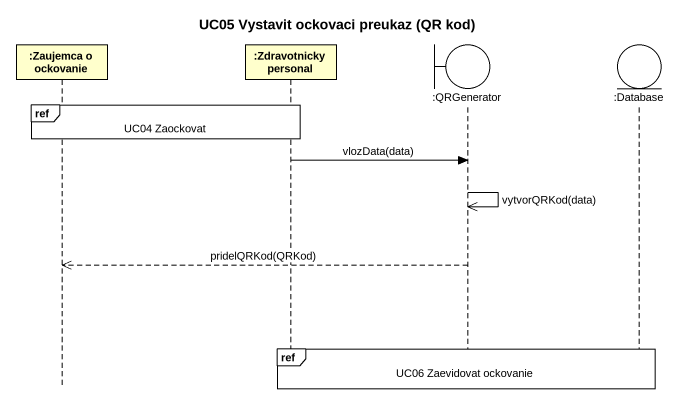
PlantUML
@startuml
title UC05 Vystavit ockovaci preukaz (QR kod)
hide footbox
participant ":Zaujemca o ockovanie" as Zaujemca_o_ockovanie
participant ":Zdravotnicky personal" as Zdravotnicky_personal
boundary ":QRGenerator" as QRGenerator
entity ":Database" as Database_

ref over Zaujemca_o_ockovanie, Zdravotnicky_personal : UC04 Zaockovat
Zdravotnicky_personal -> QRGenerator : vlozData(data)
QRGenerator ->> QRGenerator : vytvorQRKod(data)
QRGenerator -->> Zaujemca_o_ockovanie : pridelQRKod(QRKod)
ref over Zdravotnicky_personal, QRGenerator, Database_ : UC06 Zaevidovat ockovanie
@enduml
